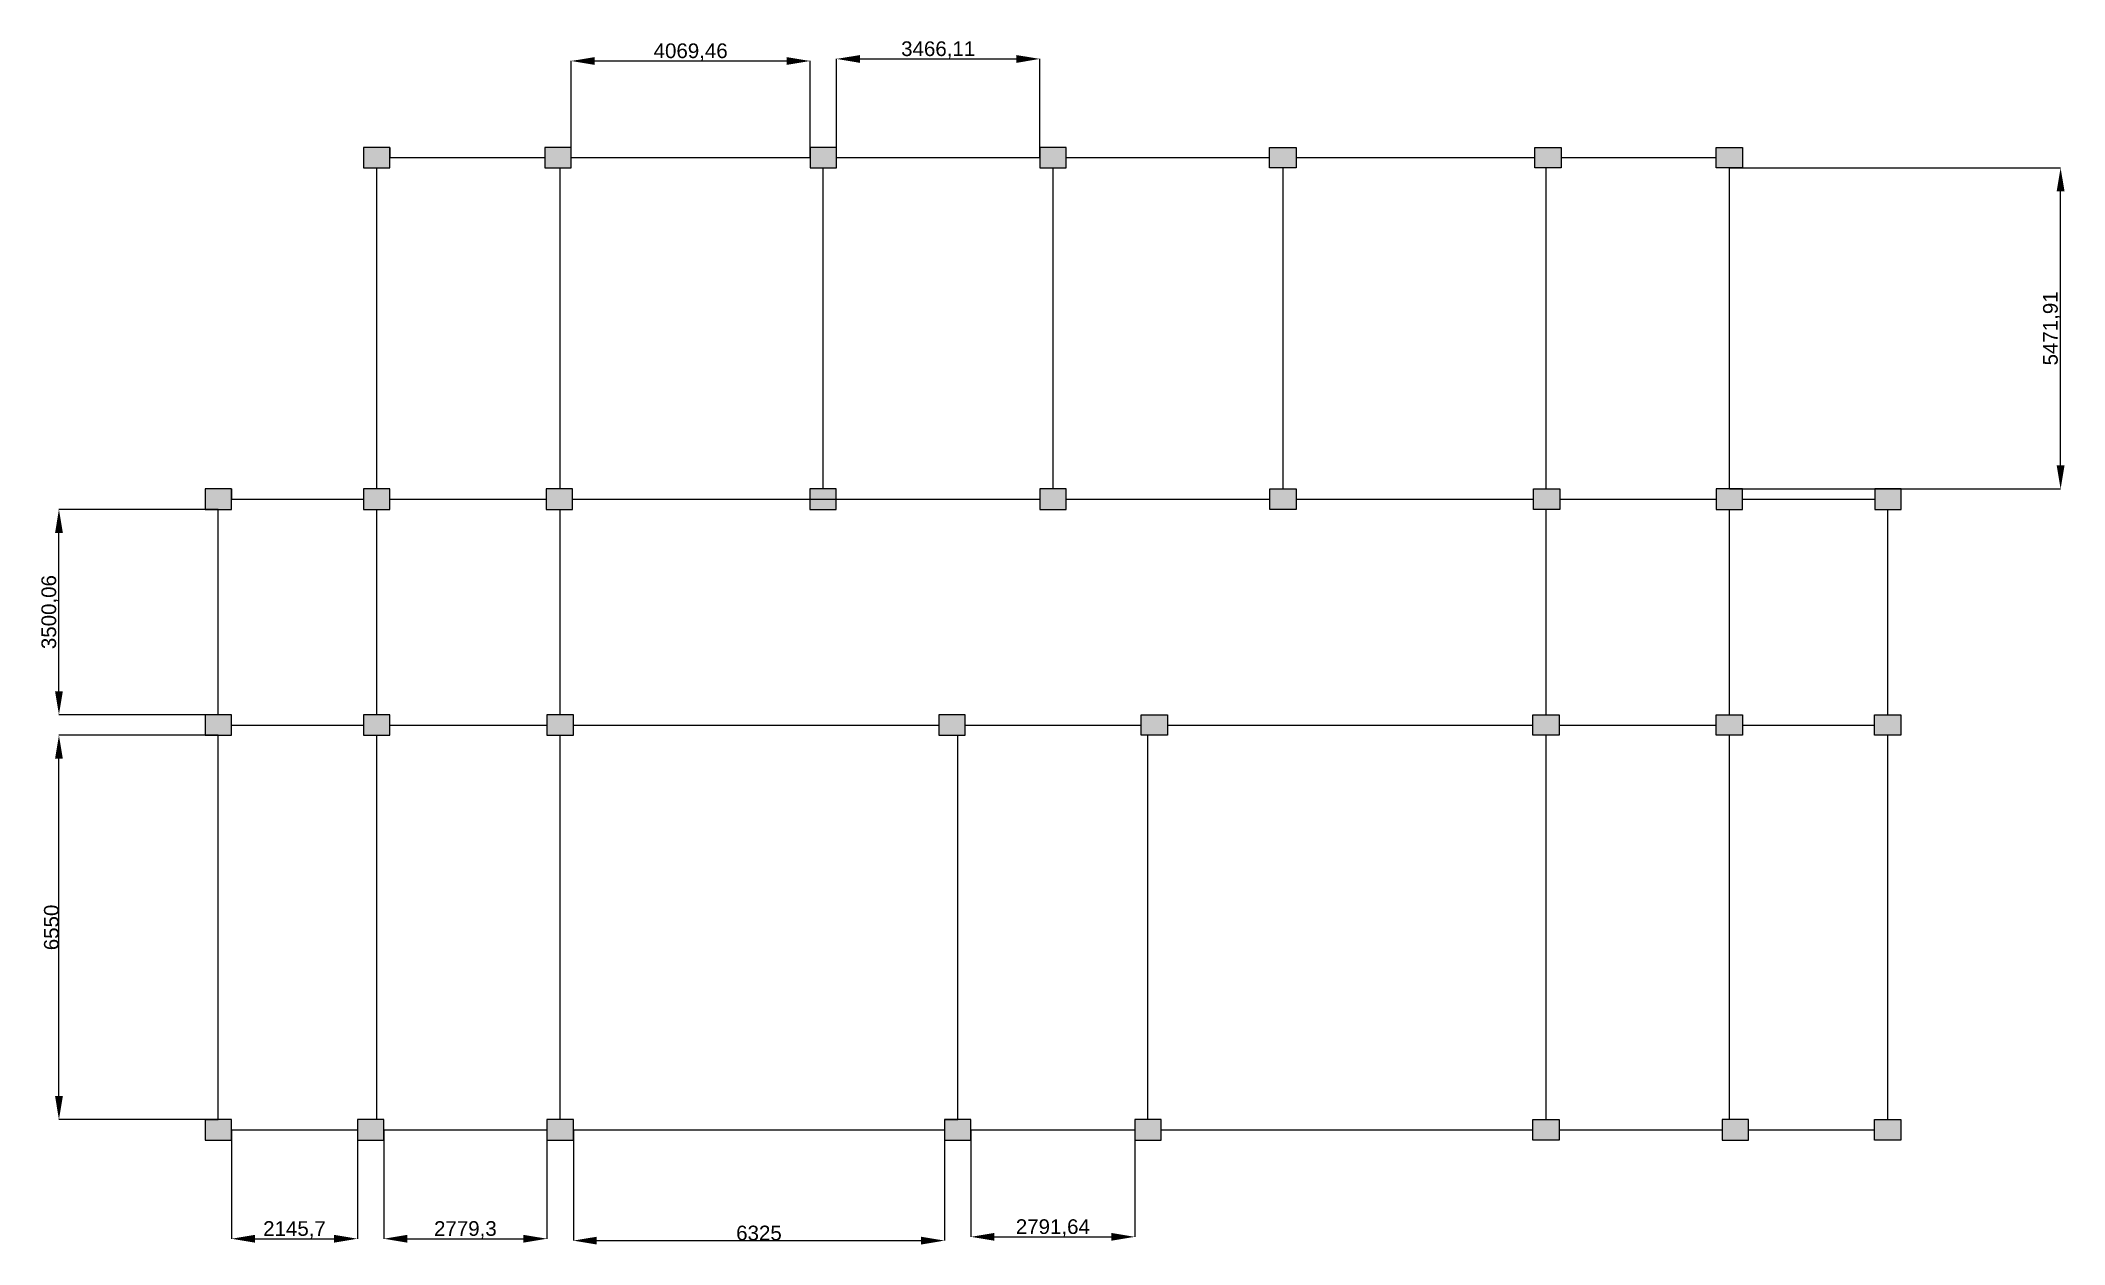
# Model space of a CAD drawing. Header units: millimetres. Extents: x 11493 to 45984, y 872 to 21396.
import ezdxf

# ---------------------------------------------------------------- set-up
doc = ezdxf.new("R2010")
doc.units = ezdxf.units.MM
doc.styles.get("Standard").update_dxf_attribs({"font": 'Arial.ttf'})
doc.dimstyles.new('ISO-25', dxfattribs={"dimtxt": 250, "dimasz": 400, "dimexe": 1.25, "dimexo": 0.625, "dimtad": 1, "dimtxsty": 'Standard', "dimcen": 2.5, "dimadec": 0, "dimazin": 0, "dimtfac": 1, "dimtmove": 0, "dimatfit": 3, "dimfxl": 1, "dimarcsym": 0})

# ---------------------------------------------------------------- blocks, each defined once
blk = doc.blocks.new('sdsd')
h = blk.add_hatch(color=20)
h.dxf.hatch_style = 1
h.paths.add_polyline_path([(47068, 72094), (46718, 72094), (46718, 71644), (47068, 71644)])
blk.add_lwpolyline([(46718, 71644), (47068, 71644), (47068, 72094), (46718, 72094)], close=True)
blk = doc.blocks.new('*D34')
at = {"color": 0, "lineweight": -2, "transparency": 16777216}
for p, q in [((14522, 9552), (11806, 9552)), ((11807, 3402), (11807, 9152)), ((14522, 3002), (11806, 3002))]:
    blk.add_line(p, q, dxfattribs=at)
at = {"color": 0, "transparency": 16777216}
for points in [[(11741, 9152), (11874, 9152), (11807, 9552)], [(11741, 3402), (11874, 3402), (11807, 3002)]]:
    blk.add_solid(points, dxfattribs=at)
at = {"layer": 'Defpoints', "color": 0, "transparency": 16777216}
for p in [(11807, 9552), (14523, 9552), (14523, 3002)]:
    blk.add_point(p, dxfattribs=at)
at = {"color": 0, "transparency": 16777216, "insert": (11679, 6277), "char_height": 250, "attachment_point": 5, "rotation": 90}
blk.add_mtext('6550', dxfattribs=at)
blk = doc.blocks.new('*D35')
at = {"color": 0, "lineweight": -2, "transparency": 16777216}
for p, q in [((14522, 13402), (11806, 13402)), ((11807, 10302), (11807, 13002)), ((14522, 9902), (11806, 9902))]:
    blk.add_line(p, q, dxfattribs=at)
at = {"color": 0, "transparency": 16777216}
for points in [[(11741, 13002), (11874, 13002), (11807, 13402)], [(11741, 10302), (11874, 10302), (11807, 9902)]]:
    blk.add_solid(points, dxfattribs=at)
at = {"layer": 'Defpoints', "color": 0, "transparency": 16777216}
for p in [(11807, 13402), (14523, 13402), (14523, 9902)]:
    blk.add_point(p, dxfattribs=at)
at = {"color": 0, "transparency": 16777216, "insert": (11657, 11652), "char_height": 250, "attachment_point": 5, "rotation": 90}
blk.add_mtext('3500,06', dxfattribs=at)
blk = doc.blocks.new('*D36')
at = {"color": 0, "lineweight": -2, "transparency": 16777216}
for p, q in [((14748, 2826), (14748, 969)), ((16894, 2826), (16894, 969)), ((15148, 971), (16494, 971))]:
    blk.add_line(p, q, dxfattribs=at)
at = {"color": 0, "transparency": 16777216}
for points in [[(15148, 1037), (15148, 904), (14748, 971)], [(16494, 1037), (16494, 904), (16894, 971)]]:
    blk.add_solid(points, dxfattribs=at)
at = {"layer": 'Defpoints', "color": 0, "transparency": 16777216}
for p in [(14748, 2827), (16894, 2827), (16894, 971)]:
    blk.add_point(p, dxfattribs=at)
at = {"color": 0, "transparency": 16777216, "insert": (15821, 1122), "char_height": 250, "attachment_point": 5}
blk.add_mtext('2145,7', dxfattribs=at)
blk = doc.blocks.new('*D37')
at = {"color": 0, "lineweight": -2, "transparency": 16777216}
for p, q in [((17344, 2826), (17344, 969)), ((20123, 2826), (20123, 969)), ((17744, 971), (19723, 971))]:
    blk.add_line(p, q, dxfattribs=at)
at = {"color": 0, "transparency": 16777216}
for points in [[(17744, 1037), (17744, 904), (17344, 971)], [(19723, 1037), (19723, 904), (20123, 971)]]:
    blk.add_solid(points, dxfattribs=at)
at = {"layer": 'Defpoints', "color": 0, "transparency": 16777216}
for p in [(17344, 2827), (20123, 2827), (20123, 971)]:
    blk.add_point(p, dxfattribs=at)
at = {"color": 0, "transparency": 16777216, "insert": (18733, 1122), "char_height": 250, "attachment_point": 5}
blk.add_mtext('2779,3', dxfattribs=at)
blk = doc.blocks.new('*D38')
at = {"color": 0, "lineweight": -2, "transparency": 16777216}
for p, q in [((20573, 2826), (20573, 938)), ((26898, 2826), (26898, 938)), ((20973, 939), (26498, 939))]:
    blk.add_line(p, q, dxfattribs=at)
at = {"color": 0, "transparency": 16777216}
for points in [[(20973, 1005), (20973, 872), (20573, 939)], [(26498, 1005), (26498, 872), (26898, 939)]]:
    blk.add_solid(points, dxfattribs=at)
at = {"layer": 'Defpoints', "color": 0, "transparency": 16777216}
for p in [(20573, 2827), (26898, 2827), (26898, 939)]:
    blk.add_point(p, dxfattribs=at)
at = {"color": 0, "transparency": 16777216, "insert": (23736, 1067), "char_height": 250, "attachment_point": 5}
blk.add_mtext('6325', dxfattribs=at)
blk = doc.blocks.new('*D39')
at = {"color": 0, "lineweight": -2, "transparency": 16777216}
for p, q in [((27348, 2826), (27348, 1002)), ((30140, 2826), (30140, 1002)), ((27748, 1003), (29740, 1003))]:
    blk.add_line(p, q, dxfattribs=at)
at = {"color": 0, "transparency": 16777216}
for points in [[(27748, 1070), (27748, 937), (27348, 1003)], [(29740, 1070), (29740, 937), (30140, 1003)]]:
    blk.add_solid(points, dxfattribs=at)
at = {"layer": 'Defpoints', "color": 0, "transparency": 16777216}
for p in [(27348, 2827), (30140, 2827), (30140, 1003)]:
    blk.add_point(p, dxfattribs=at)
at = {"color": 0, "transparency": 16777216, "insert": (28744, 1154), "char_height": 250, "attachment_point": 5}
blk.add_mtext('2791,64', dxfattribs=at)
blk = doc.blocks.new('*D40')
at = {"color": 0, "lineweight": -2, "transparency": 16777216}
for p, q in [((20537, 19399), (20537, 21047)), ((20937, 21046), (24207, 21046)), ((24607, 19399), (24607, 21047))]:
    blk.add_line(p, q, dxfattribs=at)
at = {"color": 0, "transparency": 16777216}
for points in [[(20937, 21112), (20937, 20979), (20537, 21046)], [(24207, 21112), (24207, 20979), (24607, 21046)]]:
    blk.add_solid(points, dxfattribs=at)
at = {"layer": 'Defpoints', "color": 0, "transparency": 16777216}
for p in [(24607, 21046), (20537, 19399), (24607, 19399)]:
    blk.add_point(p, dxfattribs=at)
at = {"color": 0, "transparency": 16777216, "insert": (22572, 21197), "char_height": 250, "attachment_point": 5}
blk.add_mtext('4069,46', dxfattribs=at)
blk = doc.blocks.new('*D41')
at = {"color": 0, "lineweight": -2, "transparency": 16777216}
for p, q in [((25057, 19399), (25057, 21082)), ((25457, 21081), (28123, 21081)), ((28523, 19399), (28523, 21082))]:
    blk.add_line(p, q, dxfattribs=at)
at = {"color": 0, "transparency": 16777216}
for points in [[(25457, 21147), (25457, 21014), (25057, 21081)], [(28123, 21147), (28123, 21014), (28523, 21081)]]:
    blk.add_solid(points, dxfattribs=at)
at = {"layer": 'Defpoints', "color": 0, "transparency": 16777216}
for p in [(28523, 21081), (25057, 19399), (28523, 19399)]:
    blk.add_point(p, dxfattribs=at)
at = {"color": 0, "transparency": 16777216, "insert": (26790, 21232), "char_height": 250, "attachment_point": 5}
blk.add_mtext('3466,11', dxfattribs=at)
blk = doc.blocks.new('*D42')
at = {"color": 0, "lineweight": -2, "transparency": 16777216}
for p, q in [((40274, 19224), (45918, 19224)), ((45917, 14152), (45917, 18824)), ((40274, 13752), (45918, 13752))]:
    blk.add_line(p, q, dxfattribs=at)
at = {"color": 0, "transparency": 16777216}
for points in [[(45850, 18824), (45984, 18824), (45917, 19224)], [(45850, 14152), (45984, 14152), (45917, 13752)]]:
    blk.add_solid(points, dxfattribs=at)
at = {"layer": 'Defpoints', "color": 0, "transparency": 16777216}
for p in [(40273, 19224), (45917, 19224), (40273, 13752)]:
    blk.add_point(p, dxfattribs=at)
at = {"color": 0, "transparency": 16777216, "insert": (45766, 16488), "char_height": 250, "attachment_point": 5, "rotation": 90}
blk.add_mtext('5471,91', dxfattribs=at)

msp = doc.modelspace()

# ---------------------------------------------------------------- linework, layer by layer
for p, q in [((17447.365, 19573.564), (17447.365, 19398.564)), ((17447.365, 19398.564), (20087.166, 19398.564)), ((20537.166, 19398.564), (24606.624, 19398.564)), ((25056.624, 19398.564), (28522.737, 19398.564)), ((28972.737, 19398.564), (32438.85, 19398.564)), ((32888.85, 19398.564), (36958.308, 19398.564)), ((37408.308, 19398.564), (40048.109, 19398.564)), ((17222.365, 13751.652), (17222.365, 19223.564)), ((20348.109, 13751.721), (20348.109, 19223.633)), ((24828.021, 13751.652), (24828.021, 19223.564)), ((28747.737, 13751.652), (28747.737, 19223.564)), ((32667.452, 13751.652), (32667.452, 19223.564)), ((37148.109, 13751.652), (37148.109, 19223.564)), ((40273.109, 13751.652), (40273.109, 19223.564)), ((14748.109, 13751.721), (14748.109, 13576.721)), ((14748.109, 13576.721), (16997.365, 13576.721)), ((17447.365, 13576.721), (20109.775, 13576.721)), ((20348.109, 13751.652), (20348.109, 13751.721)), ((20559.775, 13576.721), (28522.737, 13576.721)), ((28972.737, 13576.721), (32442.452, 13576.721)), ((32892.452, 13576.721), (36935.699, 13576.721)), ((37148.109, 13751.652), (37148.109, 13751.721)), ((37385.699, 13576.721), (40048.109, 13576.721)), ((40498.109, 13576.721), (42748.109, 13576.721)), ((14523.109, 9901.66), (14523.109, 13401.721)), ((17222.365, 9901.66), (17222.365, 13401.652)), ((20348.109, 9901.66), (20348.109, 13401.652)), ((37148.109, 9901.66), (37148.109, 13401.652)), ((40273.109, 9901.66), (40273.109, 13401.66)), ((42973.109, 9901.66), (42973.109, 13401.705)), ((14748.109, 9726.66), (16998.109, 9726.66)), ((17448.109, 9726.66), (20123.109, 9726.66)), ((20573.109, 9726.66), (26798.109, 9726.66)), ((27248.109, 9726.66), (30247.365, 9726.66)), ((30697.365, 9726.66), (36923.109, 9726.66)), ((37373.109, 9726.66), (40047.365, 9726.66)), ((40497.365, 9726.66), (42748.109, 9726.66)), ((14523.109, 3001.66), (14523.109, 9551.66)), ((17222.365, 3001.59), (17222.365, 9551.66)), ((20348.109, 3001.66), (20348.109, 9551.66)), ((27123.109, 3001.66), (27123.109, 9551.66)), ((30364.746, 3001.66), (30364.746, 9551.66)), ((37148.109, 3001.66), (37148.109, 9551.66)), ((40273.109, 3001.599), (40273.109, 9551.66)), ((42973.109, 3001.644), (42973.109, 9551.66)), ((14298.109, 3001.66), (14523.109, 3001.66)), ((14748.109, 2826.66), (16893.808, 2826.66)), ((17343.808, 2826.66), (20123.109, 2826.66)), ((20573.109, 2826.66), (26898.109, 2826.66)), ((26898.109, 3001.66), (27123.109, 3001.66)), ((27348.109, 2826.66), (30139.746, 2826.66)), ((30589.746, 3001.66), (30364.746, 3001.66)), ((30589.746, 2826.66), (36923.109, 2826.66)), ((37373.109, 2826.66), (40146.611, 2826.66)), ((40596.611, 2826.66), (42748.109, 2826.66))]:
    msp.add_line(p, q)

# ---------------------------------------------------------------- block references
at = {"rotation": 90}
for p in [(89091.82, -27494.388), (92181.621, -27494.388), (92181.621, -27494.388), (96701.079, -27494.388), (100617.192, -27494.388), (86392.563, -33316.232), (89091.82, -33316.301), (92204.229, -33316.301), (92204.229, -33316.301), (96697.476, -33316.301), (100617.192, -33316.301), (112142.563, -33316.293), (114842.563, -33316.248), (86392.563, -37166.293), (89092.563, -37166.293), (92217.563, -37166.293), (92217.563, -37166.293), (98892.563, -37166.293), (86392.563, -44066.293), (88988.263, -44066.293), (92217.563, -44066.293), (92217.563, -44066.293), (98992.563, -44066.293), (102234.201, -44066.293), (112241.066, -44066.293)]:
    msp.add_blockref('sdsd', p, dxfattribs=at)
at = {"xscale": -1, "rotation": 270}
for p in [(-39205.605, -27494.388), (-34686.147, -27494.388), (-31596.346, -27494.388), (-39202.003, -33316.301), (-34708.756, -33316.301), (-41397.09, -37166.293), (-34721.346, -37166.293), (-34721.346, -37166.293), (-31597.09, -37166.293), (-28897.09, -37166.293), (-34721.346, -44066.293), (-34721.346, -44066.293), (-28897.09, -44066.293)]:
    msp.add_blockref('sdsd', p, dxfattribs=at)

# ---------------------------------------------------------------- dimensions: what is measured, and where the dimension line sits
for base, p1, p2, picture, middle in [((28522.737, 21080.656), (25056.624, 19398.564), (28522.737, 19398.564), '*D41', (26789.68, 21231.52)), ((24606.624, 21045.639), (20537.166, 19398.564), (24606.624, 19398.564), '*D40', (22571.895, 21196.503)), ((16893.808, 970.645), (14748.109, 2826.66), (16893.808, 2826.66), '*D36', (15820.959, 1121.508)), ((20123.109, 970.645), (17343.808, 2826.66), (20123.109, 2826.66), '*D37', (18733.459, 1121.508)), ((26898.109, 938.762), (20573.109, 2826.66), (26898.109, 2826.66), '*D38', (23735.609, 1067.115)), ((30139.746, 1003.408), (27348.109, 2826.66), (30139.746, 2826.66), '*D39', (28743.927, 1154.271))]:
    dim = msp.add_linear_dim(base=base, p1=p1, p2=p2, dimstyle='ISO-25')
    dim.commit()
    dim.dimension.update_dxf_attribs({"geometry": picture, "text_midpoint": middle})
for base, p1, p2, picture, middle in [((45916.989, 19223.564), (40273.109, 13751.652), (40273.109, 19223.564), '*D42', (45766.125, 16487.608)), ((11807.459, 13401.721), (14523.109, 9901.66), (14523.109, 13401.721), '*D35', (11656.595, 11651.69)), ((11807.459, 9551.66), (14523.109, 3001.66), (14523.109, 9551.66), '*D34', (11679.191, 6276.66))]:
    dim = msp.add_linear_dim(base=base, p1=p1, p2=p2, angle=90, dimstyle='ISO-25')
    dim.commit()
    dim.dimension.update_dxf_attribs({"geometry": picture, "text_midpoint": middle})

doc.saveas('drawing.dxf')
